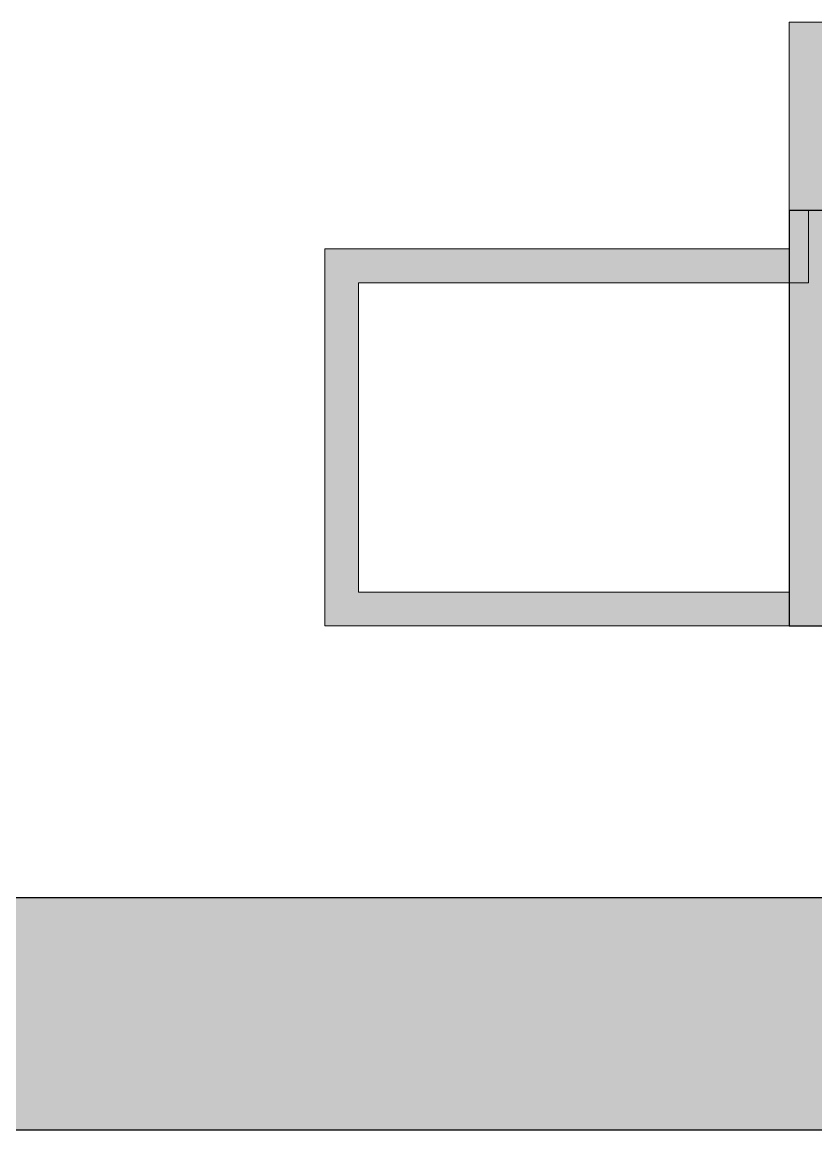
# Model space of a CAD drawing. Header units: inches. Extents: x -1287 to 1590, y -3558 to 989.
# Drawn here: x 94.9 to 177.1, y -1.2 to 113.4 of the extents above; entities that cross this region are included whole.
import ezdxf

# ---------------------------------------------------------------- set-up
doc = ezdxf.new("R2010")
doc.units = ezdxf.units.IN
doc.header["$MEASUREMENT"] = 0
for name, color, linetype, lineweight in [('A-WALL', 113, 'Continuous', 18), ('A-WALL-PATT', 111, 'Continuous', 18), ('I-WALL', 2, 'Continuous', 18)]:
    doc.layers.add(name, color=color, linetype=linetype, lineweight=lineweight)

msp = doc.modelspace()

# ---------------------------------------------------------------- hatches: boundary and pattern name
at = {"layer": 'A-WALL-PATT', "lineweight": 9}
msp.add_hatch(color=7, dxfattribs=at).paths.add_polyline_path([(174.31, 50.97), (178.31, 50.97), (178.31, 93.97), (174.31, 93.97), (174.31, 54.47)], flags=0)
h = msp.add_hatch(color=7, dxfattribs=at)
h.paths.add_polyline_path([(452.05, -1.17), (464.28, -1.17), (464.28, 22.83), (18.22, 22.83), (18.22, -1.17), (423.19, -1.17)], flags=0)
h.paths.add_polyline_path([(420.78, -0.27), (420.78, 1.73), (423.19, 1.73), (423.19, -0.27)], flags=0)
at = {"layer": 'I-WALL', "lineweight": 9}
for points in [[(174.31, 86.47), (176.31, 86.47), (176.31, 93.97), (177.81, 93.97), (177.81, 113.44), (174.31, 113.44), (174.31, 89.97)], [(126.23, 86.47), (174.31, 86.47), (174.31, 89.97), (126.23, 89.97)], [(129.73, 50.97), (129.73, 86.47), (126.23, 86.47), (126.23, 50.97)], [(129.73, 50.97), (174.31, 50.97), (174.31, 54.47), (129.73, 54.47)]]:
    msp.add_hatch(color=7, dxfattribs=at).paths.add_polyline_path(points, flags=0)

# ---------------------------------------------------------------- linework, layer by layer
at = {"layer": 'A-WALL', "color": 8, "lineweight": 30}
for p, q in [((174.31, 93.97), (174.31, 50.97)), ((301.84, 93.97), (174.31, 93.97)), ((174.31, 50.97), (178.31, 50.97)), ((464.28, 22.83), (18.22, 22.83)), ((1.72, -1.17), (480.78, -1.17))]:
    msp.add_line(p, q, dxfattribs=at)
at = {"layer": 'I-WALL', "lineweight": 9}
for p, q in [((174.31, 113.44), (174.31, 93.97)), ((192.6, 113.44), (174.31, 113.44)), ((176.31, 86.47), (176.31, 93.97)), ((174.31, 89.97), (126.23, 89.97)), ((126.23, 89.97), (126.23, 50.97)), ((129.73, 86.47), (176.31, 86.47)), ((129.73, 54.47), (129.73, 86.47)), ((174.31, 54.47), (129.73, 54.47)), ((126.23, 50.97), (174.31, 50.97))]:
    msp.add_line(p, q, dxfattribs=at)

doc.saveas('drawing.dxf')
